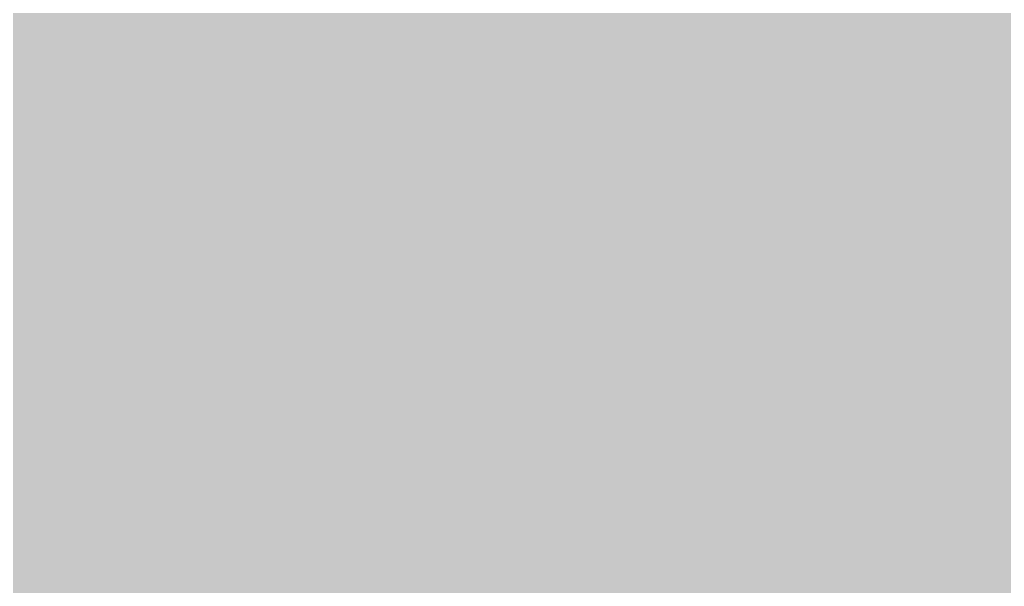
# Model space of a CAD drawing. Header units: millimetres. Extents: x 50 to 612415, y 2 to 4150.
# Drawn here: x 483374.4 to 483508.3, y 1741.9 to 1819 of the extents above; entities that cross this region are included whole.
import ezdxf

# ---------------------------------------------------------------- set-up
doc = ezdxf.new("R2010")
doc.units = ezdxf.units.MM
doc.layers.add('HATCH', color=8, linetype='Continuous', lineweight=9)

msp = doc.modelspace()

# ---------------------------------------------------------------- hatches: boundary and pattern name
at = {"layer": 'HATCH', "true_color": 0xccae87}
for points in [[(483248.203, 1946.983), (482486.559, 2232.6), (483589.466, 1560.596)], [(483589.466, 1555.118), (482486.559, 2227.121), (483248.203, 1941.505)], [(483574.432, 1820.56), (483194.875, 1962.894), (483226.109, 1755.013)], [(483574.432, 1817.136), (483194.875, 1959.47), (483226.109, 1751.589)], [(483226.109, 1751.589), (483194.875, 1959.47), (483574.432, 1817.136)], [(483226.109, 1746.111), (483194.875, 1953.992), (483574.432, 1811.658)], [(483498.71, 1853.043), (483248.203, 1946.983), (483590.938, 1559.353)], [(483248.203, 1946.983), (483589.466, 1560.596), (483590.938, 1559.353)], [(483498.71, 1847.564), (483248.203, 1941.505), (483226.131, 1764.253)], [(483590.938, 1553.874), (483248.203, 1941.505), (483498.71, 1847.564)], [(483590.938, 1553.874), (483589.466, 1555.118), (483248.203, 1941.505)], [(483498.71, 1840.716), (483248.203, 1934.657), (483226.131, 1757.405)], [(483226.131, 1757.405), (483248.203, 1934.657), (483498.71, 1840.716)], [(483498.71, 1837.977), (483248.203, 1931.917), (483226.131, 1754.666)], [(483226.131, 1754.666), (483248.203, 1931.917), (483498.71, 1837.977)], [(483226.131, 1753.981), (483248.203, 1931.233), (483498.71, 1837.292)], [(483500.509, 1847.058), (483498.71, 1847.564), (483223.163, 1761.616)], [(483498.71, 1847.564), (483224.607, 1762.354), (483223.163, 1761.616)], [(483502.509, 1846.802), (483500.509, 1847.058), (483223.163, 1761.616)], [(483574.432, 1830.832), (483502.509, 1846.802), (483223.163, 1761.616)], [(483498.71, 1847.564), (483225.619, 1763.253), (483224.607, 1762.354)], [(483498.71, 1847.564), (483226.131, 1764.253), (483225.619, 1763.253)], [(483591.717, 1552.483), (483498.71, 1847.564), (483500.509, 1847.058)], [(483591.717, 1552.483), (483590.938, 1553.874), (483498.71, 1847.564)], [(483500.509, 1840.21), (483498.71, 1840.716), (483223.163, 1754.768)], [(483223.163, 1754.768), (483498.71, 1840.716), (483500.509, 1840.21)], [(483498.71, 1840.716), (483224.607, 1755.506), (483223.163, 1754.768)], [(483223.163, 1754.768), (483224.607, 1755.506), (483498.71, 1840.716)], [(483502.509, 1839.954), (483500.509, 1840.21), (483223.163, 1754.768)], [(483223.163, 1754.768), (483500.509, 1840.21), (483502.509, 1839.954)], [(483498.71, 1840.716), (483225.619, 1756.405), (483224.607, 1755.506)], [(483224.607, 1755.506), (483225.619, 1756.405), (483498.71, 1840.716)], [(483498.71, 1840.716), (483226.131, 1757.405), (483225.619, 1756.405)], [(483225.619, 1756.405), (483226.131, 1757.405), (483498.71, 1840.716)], [(483574.432, 1823.984), (483502.509, 1839.954), (483223.163, 1754.768)], [(483223.163, 1754.768), (483502.509, 1839.954), (483574.432, 1823.984)], [(483500.509, 1837.471), (483498.71, 1837.977), (483223.163, 1752.029)], [(483223.163, 1752.029), (483498.71, 1837.977), (483500.509, 1837.471)], [(483498.71, 1837.977), (483224.607, 1752.767), (483223.163, 1752.029)], [(483223.163, 1752.029), (483224.607, 1752.767), (483498.71, 1837.977)], [(483223.163, 1752.029), (483500.509, 1837.471), (483502.509, 1837.215)], [(483807.226, 1765.577), (483500.509, 1837.471), (483223.163, 1752.029)], [(483498.71, 1837.977), (483225.619, 1753.666), (483224.607, 1752.767)], [(483224.607, 1752.767), (483225.619, 1753.666), (483498.71, 1837.977)], [(483498.71, 1837.977), (483226.131, 1754.666), (483225.619, 1753.666)], [(483225.619, 1753.666), (483226.131, 1754.666), (483498.71, 1837.977)], [(483223.163, 1751.344), (483498.71, 1837.292), (483500.509, 1836.786)], [(483223.163, 1751.344), (483224.607, 1752.082), (483498.71, 1837.292)], [(483223.163, 1752.029), (483502.509, 1837.215), (483574.432, 1821.245)], [(483223.163, 1751.344), (483500.509, 1836.786), (483807.226, 1764.892)], [(483224.607, 1752.082), (483225.619, 1752.981), (483498.71, 1837.292)], [(483225.619, 1752.981), (483226.131, 1753.981), (483498.71, 1837.292)], [(483826.707, 1796.287), (483574.432, 1830.832), (483221.387, 1761.09)], [(483574.432, 1830.832), (483223.163, 1761.616), (483221.387, 1761.09)], [(483826.707, 1789.439), (483574.432, 1823.984), (483221.387, 1754.242)], [(483221.387, 1754.242), (483574.432, 1823.984), (483826.707, 1789.439)], [(483221.387, 1754.242), (483223.163, 1754.768), (483574.432, 1823.984)], [(483574.432, 1823.984), (483223.163, 1754.768), (483221.387, 1754.242)], [(483221.387, 1751.503), (483574.432, 1821.245), (483826.707, 1786.7)], [(483221.387, 1751.503), (483223.163, 1752.029), (483574.432, 1821.245)], [(483807.226, 1764.892), (483574.432, 1820.56), (483221.387, 1750.818)], [(483574.432, 1820.56), (483223.163, 1751.344), (483221.387, 1750.818)], [(483574.432, 1820.56), (483224.607, 1752.082), (483223.163, 1751.344)], [(483574.432, 1820.56), (483225.619, 1752.981), (483224.607, 1752.082)], [(483574.432, 1820.56), (483226.131, 1753.981), (483225.619, 1752.981)], [(483574.432, 1820.56), (483226.109, 1755.013), (483226.131, 1753.981)], [(483807.226, 1761.468), (483574.432, 1817.136), (483221.387, 1747.394)], [(483221.387, 1747.394), (483574.432, 1817.136), (483807.226, 1761.468)], [(483221.387, 1747.394), (483223.163, 1747.92), (483574.432, 1817.136)], [(483574.432, 1817.136), (483223.163, 1747.92), (483221.387, 1747.394)], [(483223.163, 1747.92), (483224.607, 1748.658), (483574.432, 1817.136)], [(483574.432, 1817.136), (483224.607, 1748.658), (483223.163, 1747.92)], [(483574.432, 1817.136), (483225.619, 1749.557), (483224.607, 1748.658)], [(483224.607, 1748.658), (483225.619, 1749.557), (483574.432, 1817.136)], [(483574.432, 1817.136), (483226.131, 1750.557), (483225.619, 1749.557)], [(483225.619, 1749.557), (483226.131, 1750.557), (483574.432, 1817.136)], [(483574.432, 1817.136), (483226.109, 1751.589), (483226.131, 1750.557)], [(483226.131, 1750.557), (483226.109, 1751.589), (483574.432, 1817.136)], [(483221.387, 1741.916), (483574.432, 1811.658), (483807.226, 1755.99)], [(483221.387, 1741.916), (483223.163, 1742.442), (483574.432, 1811.658)], [(483223.163, 1742.442), (483224.607, 1743.179), (483574.432, 1811.658)], [(483224.607, 1743.179), (483225.619, 1744.079), (483574.432, 1811.658)], [(483225.619, 1744.079), (483226.131, 1745.079), (483574.432, 1811.658)], [(483226.131, 1745.079), (483226.109, 1746.111), (483574.432, 1811.658)], [(483826.707, 1796.287), (483221.387, 1761.09), (483219.399, 1760.812)], [(483826.707, 1796.287), (483219.399, 1760.812), (483589.466, 1555.118)], [(483219.399, 1753.964), (483221.387, 1754.242), (483826.707, 1789.439)], [(483826.707, 1789.439), (483221.387, 1754.242), (483219.399, 1753.964)], [(483826.707, 1789.439), (483219.399, 1753.964), (483589.466, 1548.27)], [(483589.466, 1548.27), (483219.399, 1753.964), (483826.707, 1789.439)], [(483219.399, 1751.225), (483221.387, 1751.503), (483826.707, 1786.7)], [(483589.466, 1545.53), (483219.399, 1751.225), (483826.707, 1786.7)], [(483807.226, 1765.577), (483221.387, 1751.503), (483219.399, 1751.225)], [(483807.226, 1765.577), (483219.399, 1751.225), (483589.466, 1545.53)], [(483807.226, 1765.577), (483223.163, 1752.029), (483221.387, 1751.503)], [(483807.226, 1764.892), (483221.387, 1750.818), (483219.399, 1750.54)], [(483219.399, 1750.54), (483221.387, 1750.818), (483807.226, 1764.892)], [(483807.226, 1764.892), (483219.399, 1750.54), (483589.466, 1544.846)], [(483589.466, 1544.846), (483219.399, 1750.54), (483807.226, 1764.892)], [(483221.387, 1750.818), (483223.163, 1751.344), (483807.226, 1764.892)], [(483807.226, 1761.468), (483221.387, 1747.394), (483219.399, 1747.116)], [(483219.399, 1747.116), (483221.387, 1747.394), (483807.226, 1761.468)], [(483807.226, 1761.468), (483219.399, 1747.116), (483589.466, 1541.422)], [(483589.466, 1541.422), (483219.399, 1747.116), (483807.226, 1761.468)], [(483219.399, 1741.638), (483221.387, 1741.916), (483807.226, 1755.99)], [(483589.466, 1535.943), (483219.399, 1741.638), (483807.226, 1755.99)]]:
    msp.add_hatch(color=43, dxfattribs=at).paths.add_polyline_path(points)

doc.saveas('drawing.dxf')
